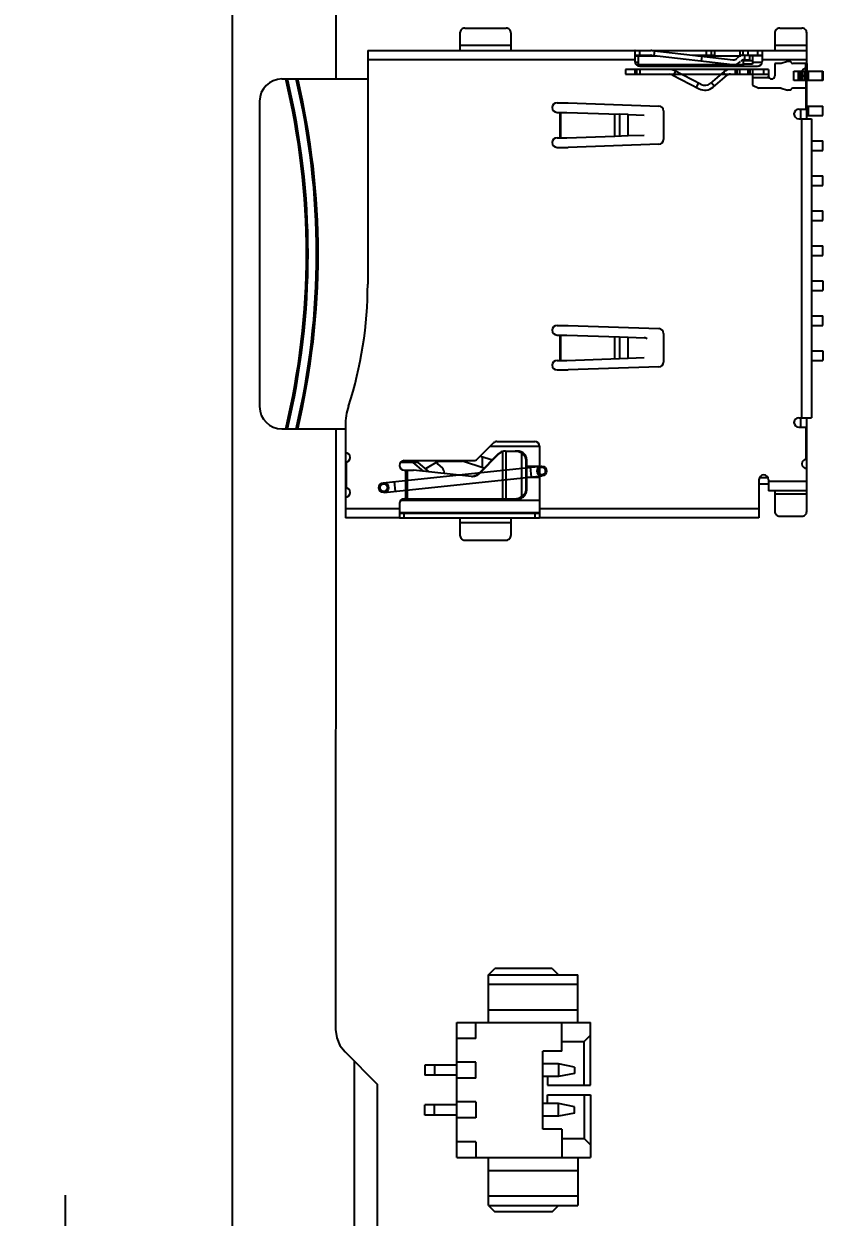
# Model space of a CAD drawing. Header units: inches. Extents: x 246 to 500, y -220 to -17.
# Drawn here: x 420.63 to 446.2, y -132.54 to -95.03 of the extents above; entities that cross this region are included whole.
import ezdxf

# ---------------------------------------------------------------- set-up
doc = ezdxf.new("R2010")
doc.units = ezdxf.units.IN
doc.header["$LTSCALE"] = 1.21
doc.header["$MEASUREMENT"] = 0
doc.header["$PDMODE"] = 3
doc.header["$PDSIZE"] = 0.3125
doc.layers.get('0').update_dxf_attribs({"linetype": 'CONTINUOUS'})
doc.layers.get('Defpoints').update_dxf_attribs({"linetype": 'CONTINUOUS'})
for name, color, linetype in [('DIM', 3, 'CONTINUOUS'), ('IMPORTED12', 7, 'CONTINUOUS'), ('IMPORTED13', 7, 'CONTINUOUS')]:
    doc.layers.add(name, color=color, linetype=linetype)
doc.styles.get("Standard").update_dxf_attribs({"font": 'txt', "width": 0.8})
doc.dimstyles.get("Standard").update_dxf_attribs({"dimtxt": 0.15625, "dimasz": 0.1875, "dimexe": 0.125, "dimexo": 0.0625, "dimgap": 0.09, "dimtad": 0, "dimtih": 1, "dimtoh": 1, "dimzin": 4, "dimdsep": 46, "dimtxsty": 'Standard', "dimblk": '_FILLED', "dimblk1": '_FILLED', "dimblk2": '_FILLED', "dimcen": 0.09, "dimazin": 1, "dimtp": 0.01, "dimtm": 0.01, "dimtfac": 1, "dimtofl": 0, "dimtmove": 0, "dimatfit": 3, "dimldrblk": '_FILLED', "dimfxl": 1, "dimtolj": 1, "dimtzin": 4, "dimarcsym": 0})

# ---------------------------------------------------------------- blocks, each defined once
blk = doc.blocks.new('_FILLED')
at = {"color": 0, "linetype": 'ByBlock'}
blk.add_solid([(0, 0), (-1, 0.167), (-1, -0.167)], dxfattribs=at)
blk = doc.blocks.new('*D59')
at = {"layer": 'Defpoints', "color": 0}
for p in [(421.943, -135.857), (430.84, -135.857), (430.94, -144.357)]:
    blk.add_point(p, dxfattribs=at)
at = {"layer": 'DIM', "color": 0, "lineweight": -2}
for p, q in [((421.943, -133.857), (421.943, -131.857)), ((430.777, -135.857), (421.818, -135.857)), ((430.877, -144.357), (421.818, -144.357)), ((421.943, -146.357), (421.943, -148.357))]:
    blk.add_line(p, q, dxfattribs=at)
at = {"layer": 'DIM', "color": 0, "lineweight": -2, "xscale": 2, "yscale": 2, "zscale": 2}
for p, rotation in [((421.943, -135.857), 270), ((421.943, -144.357), 90)]:
    blk.add_blockref('_FILLED', p, dxfattribs=dict(at, rotation=rotation))
at = {"layer": 'DIM', "color": 0, "insert": (421.943, -140.107), "char_height": 2, "attachment_point": 5, "rotation": 90}
blk.add_mtext('\\A1;8.50', dxfattribs=at)
blk = doc.blocks.new('*D61')
at = {"layer": 'Defpoints', "color": 0}
for p in [(433.44, -77.488), (433.44, -91.858), (457.69, -127.857)]:
    blk.add_point(p, dxfattribs=at)
at = {"layer": 'DIM', "color": 0, "lineweight": -2}
for p, q in [((433.44, -91.796), (433.44, -77.363)), ((435.44, -77.488), (442.275, -77.488)), ((455.69, -77.488), (448.855, -77.488)), ((457.69, -127.794), (457.69, -77.363))]:
    blk.add_line(p, q, dxfattribs=at)
at = {"layer": 'DIM', "color": 0, "lineweight": -2, "xscale": 2, "yscale": 2, "zscale": 2, "rotation": 180}
blk.add_blockref('_FILLED', (433.44, -77.488), dxfattribs=at)
at = {"layer": 'DIM', "color": 0, "lineweight": -2, "xscale": 2, "yscale": 2, "zscale": 2}
blk.add_blockref('_FILLED', (457.69, -77.488), dxfattribs=at)
at = {"layer": 'DIM', "color": 0, "insert": (445.565, -77.488), "char_height": 2, "attachment_point": 5}
blk.add_mtext('\\A1;24.25', dxfattribs=at)

msp = doc.modelspace()

# ---------------------------------------------------------------- linework, layer by layer
at = {"color": 7, "linetype": 'Continuous'}
for p, q in [((427.19, -168.079), (427.19, -87.639)), ((430.44, -89.859), (430.439, -96.759)), ((434.49, -95.159), (435.79, -95.159)), ((444.39, -95.159), (445.09, -95.159)), ((434.34, -95.309), (434.34, -95.846)), ((435.94, -95.309), (435.94, -95.846)), ((444.24, -95.309), (444.24, -95.846)), ((445.24, -98.009), (445.24, -95.309)), ((431.44, -95.859), (431.44, -103.209)), ((431.44, -95.859), (439.84, -95.859)), ((435.94, -95.711), (434.34, -95.711)), ((439.849, -95.859), (439.84, -95.863)), ((439.84, -95.863), (439.84, -96.209)), ((439.84, -96.029), (440.521, -96.029)), ((439.849, -95.859), (440.34, -95.859)), ((439.849, -96.009), (440.34, -96.009)), ((439.94, -96.029), (439.94, -96.309)), ((439.99, -96.009), (439.99, -95.859)), ((440.358, -96.01), (442.905, -96.307)), ((440.375, -95.859), (445.24, -95.859)), ((440.375, -95.861), (442.923, -96.158)), ((440.454, -95.87), (440.436, -96.019)), ((441.645, -96.009), (442.34, -96.009)), ((441.816, -96.029), (443.174, -96.029)), ((441.943, -96.043), (441.926, -96.192)), ((442.09, -96.009), (442.09, -95.859)), ((442.24, -95.859), (442.24, -96.009)), ((442.34, -95.859), (442.34, -96.029)), ((443.14, -95.859), (443.14, -96.029)), ((443.14, -96.009), (443.24, -96.009)), ((443.24, -96.009), (443.24, -95.859)), ((443.276, -96.009), (443.84, -96.009)), ((443.29, -96.159), (443.29, -96.009)), ((443.39, -95.859), (443.39, -96.009)), ((443.44, -96.009), (443.44, -96.159)), ((443.84, -96.029), (443.44, -96.029)), ((443.54, -96.029), (443.54, -96.289)), ((443.69, -95.859), (443.69, -96.009)), ((443.84, -95.859), (443.84, -96.209)), ((445.24, -95.711), (444.24, -95.711)), ((439.84, -96.159), (431.44, -96.159)), ((439.842, -96.229), (439.94, -96.229)), ((439.878, -96.309), (443.24, -96.309)), ((439.99, -96.359), (443.69, -96.359)), ((443.24, -96.189), (443.24, -96.359)), ((443.54, -96.189), (443.24, -96.189)), ((443.54, -96.289), (443.24, -96.289)), ((443.276, -96.159), (443.44, -96.159)), ((443.54, -96.229), (443.839, -96.229)), ((443.713, -96.355), (443.783, -96.326)), ((445.24, -96.159), (443.84, -96.159)), ((428.74, -96.759), (431.44, -96.759)), ((445.215, -96.707), (445.215, -97.709)), ((428.04, -97.459), (428.04, -107.059)), ((437.39, -97.509), (437.74, -97.509)), ((437.74, -97.509), (440.595, -97.609)), ((437.39, -97.809), (437.697, -97.809)), ((437.49, -98.609), (437.49, -97.809)), ((437.497, -97.809), (437.497, -98.609)), ((437.697, -97.809), (439.356, -97.868)), ((439.208, -98.555), (439.208, -97.863)), ((439.356, -97.868), (439.356, -98.549)), ((439.623, -97.878), (439.356, -97.868)), ((439.623, -98.54), (439.623, -97.878)), ((439.623, -97.878), (440.135, -97.896)), ((440.74, -97.759), (440.74, -98.659)), ((444.99, -97.709), (445.24, -97.709)), ((445.04, -97.709), (445.04, -98.009)), ((445.24, -97.609), (445.743, -97.609)), ((445.24, -97.909), (445.743, -97.909)), ((445.295, -97.909), (445.295, -97.609)), ((445.743, -97.909), (445.743, -97.609)), ((444.99, -98.009), (445.39, -98.009)), ((445.09, -107.409), (445.09, -98.009)), ((445.39, -98.009), (445.39, -107.409)), ((437.39, -98.609), (437.697, -98.609)), ((437.697, -98.609), (439.208, -98.555)), ((439.208, -98.555), (439.623, -98.54)), ((439.623, -98.54), (440.135, -98.521)), ((437.39, -98.909), (437.74, -98.909)), ((440.595, -98.809), (437.74, -98.909)), ((445.39, -98.709), (445.743, -98.709)), ((445.39, -99.009), (445.743, -99.009)), ((445.743, -99.009), (445.743, -98.709)), ((445.39, -99.809), (445.743, -99.809)), ((445.39, -100.109), (445.743, -100.109)), ((445.743, -100.109), (445.743, -99.809)), ((445.39, -100.909), (445.743, -100.909)), ((445.743, -101.209), (445.743, -100.909)), ((445.39, -101.209), (445.743, -101.209)), ((445.39, -102.009), (445.743, -102.009)), ((445.743, -102.309), (445.743, -102.009)), ((445.39, -102.309), (445.743, -102.309)), ((445.39, -103.109), (445.743, -103.109)), ((445.743, -103.109), (445.743, -103.409)), ((445.39, -103.409), (445.743, -103.409)), ((445.39, -104.209), (445.743, -104.209)), ((445.743, -104.509), (445.743, -104.209)), ((437.39, -104.509), (437.74, -104.509)), ((437.74, -104.509), (440.595, -104.609)), ((445.39, -104.509), (445.743, -104.509)), ((437.39, -104.809), (437.697, -104.809)), ((437.49, -105.609), (437.49, -104.809)), ((437.497, -104.809), (437.497, -105.609)), ((437.697, -104.809), (439.356, -104.868)), ((439.208, -105.555), (439.208, -104.863)), ((439.356, -104.868), (439.356, -105.549)), ((439.356, -104.868), (439.623, -104.878)), ((439.623, -105.54), (439.623, -104.878)), ((439.623, -104.878), (440.135, -104.896)), ((440.74, -104.759), (440.74, -105.659)), ((445.39, -105.309), (445.743, -105.309)), ((445.743, -105.309), (445.743, -105.609)), ((437.39, -105.609), (437.697, -105.609)), ((437.697, -105.609), (439.356, -105.549)), ((439.356, -105.549), (439.623, -105.54)), ((439.623, -105.54), (440.135, -105.521)), ((445.39, -105.609), (445.743, -105.609)), ((437.39, -105.909), (437.74, -105.909)), ((440.595, -105.809), (437.74, -105.909)), ((430.74, -107.659), (430.74, -110.559)), ((444.99, -107.409), (445.39, -107.409)), ((445.04, -107.409), (445.04, -107.709)), ((445.24, -110.359), (445.24, -107.409)), ((428.74, -107.759), (430.74, -107.759)), ((430.436, -107.759), (430.432, -126.644)), ((444.99, -107.709), (445.24, -107.709)), ((445.215, -107.709), (445.215, -108.711)), ((434.884, -108.715), (435.396, -108.203)), ((435.29, -108.309), (436.84, -108.309)), ((435.502, -108.159), (436.69, -108.159)), ((436.84, -108.309), (436.84, -110.554)), ((432.59, -108.759), (434.778, -108.759)), ((433.648, -108.785), (433.255, -109.013)), ((433.673, -108.779), (434.414, -108.779)), ((433.84, -108.779), (433.84, -108.759)), ((435.094, -109), (434.414, -108.779)), ((435.543, -108.546), (434.925, -109.171)), ((435.565, -108.546), (434.947, -109.171)), ((434.981, -108.618), (435.362, -108.729)), ((435.04, -108.635), (435.04, -108.982)), ((435.543, -108.546), (435.565, -108.546)), ((435.663, -108.473), (435.71, -108.462)), ((435.685, -109.959), (435.685, -108.473)), ((435.773, -108.459), (436.147, -108.459)), ((435.778, -108.459), (435.778, -109.959)), ((436.28, -109.881), (436.28, -108.536)), ((436.421, -109.659), (436.421, -108.759)), ((436.44, -108.759), (436.421, -108.759)), ((436.44, -109.659), (436.44, -108.759)), ((430.77, -109.612), (430.77, -108.806)), ((433.023, -108.819), (432.473, -108.819)), ((432.59, -109.059), (432.882, -109.059)), ((432.64, -109.959), (432.64, -109.059)), ((432.684, -109.059), (432.684, -109.959)), ((433.194, -109.093), (432.868, -108.819)), ((434.706, -109.257), (432.882, -109.059)), ((433.369, -109.109), (433.023, -108.819)), ((433.641, -108.867), (433.783, -108.986)), ((434.947, -109.171), (434.925, -109.171)), ((436.44, -108.929), (436.84, -108.929)), ((436.84, -109.289), (436.44, -109.289)), ((443.74, -109.359), (443.74, -110.559)), ((443.74, -109.489), (444.04, -109.489)), ((443.758, -109.289), (444.023, -109.289)), ((444.04, -109.359), (444.04, -109.709)), ((444.04, -109.409), (445.24, -109.409)), ((436.421, -109.659), (436.44, -109.659)), ((445.24, -109.709), (444.04, -109.709)), ((444.24, -109.709), (444.24, -110.359)), ((444.24, -109.807), (445.24, -109.807)), ((430.74, -110.259), (432.44, -110.259)), ((432.44, -110.109), (432.44, -110.554)), ((436.84, -110.009), (432.481, -110.009)), ((432.59, -109.959), (436.147, -109.959)), ((436.84, -110.259), (443.74, -110.259)), ((432.44, -110.559), (430.74, -110.559)), ((432.44, -110.389), (436.84, -110.389)), ((432.44, -110.554), (432.449, -110.559)), ((432.444, -110.408), (432.449, -110.409)), ((432.449, -110.409), (436.832, -110.409)), ((432.449, -110.559), (436.832, -110.559)), ((432.59, -110.559), (432.59, -110.409)), ((433.14, -110.389), (433.14, -110.409)), ((434.34, -110.571), (434.34, -111.109)), ((435.94, -110.571), (435.94, -111.109)), ((436.69, -110.409), (436.69, -110.559)), ((436.832, -110.559), (436.84, -110.554)), ((443.74, -110.559), (436.84, -110.559)), ((444.39, -110.509), (445.09, -110.509)), ((434.34, -110.706), (435.94, -110.706)), ((434.49, -111.259), (435.79, -111.259)), ((435.24, -124.924), (435.44, -124.724)), ((435.24, -126.424), (435.24, -124.924)), ((435.24, -124.924), (438.04, -124.924)), ((437.24, -124.724), (435.44, -124.724)), ((437.24, -124.724), (437.44, -124.924)), ((438.04, -126.424), (438.04, -124.924)), ((435.24, -125.224), (438.04, -125.224)), ((435.24, -126.024), (438.04, -126.024)), ((434.24, -130.674), (434.24, -126.424)), ((434.24, -126.424), (438.44, -126.424)), ((434.84, -126.924), (434.84, -126.424)), ((437.54, -127.324), (437.54, -126.424)), ((438.44, -128.399), (438.44, -126.424)), ((430.432, -126.644), (430.466, -126.905)), ((430.466, -126.905), (430.567, -127.149)), ((430.567, -127.149), (430.733, -127.351)), ((434.84, -126.924), (434.24, -126.924)), ((437.54, -127.024), (438.24, -127.024)), ((438.44, -126.824), (438.24, -127.024)), ((438.24, -128.399), (438.24, -127.024)), ((430.733, -127.351), (431.74, -128.359)), ((436.94, -129.774), (436.94, -127.324)), ((437.54, -127.324), (436.94, -127.324)), ((431.01, -127.629), (431.01, -134.859)), ((433.24, -127.764), (433.24, -128.084)), ((434.24, -127.764), (433.24, -127.764)), ((433.54, -127.764), (433.54, -128.084)), ((434.84, -127.674), (434.24, -127.674)), ((434.84, -128.174), (434.84, -127.674)), ((437.44, -127.724), (436.94, -127.724)), ((437.44, -127.724), (437.44, -128.124)), ((437.94, -127.824), (437.44, -127.724)), ((437.94, -127.824), (437.94, -128.024)), ((434.24, -128.084), (433.24, -128.084)), ((434.84, -128.174), (434.24, -128.174)), ((437.44, -128.124), (436.94, -128.124)), ((437.09, -128.124), (437.09, -128.399)), ((437.94, -128.024), (437.44, -128.124)), ((431.74, -128.359), (431.74, -134.109)), ((437.09, -128.399), (438.44, -128.399)), ((433.24, -129.334), (433.24, -129.014)), ((434.24, -129.014), (433.24, -129.014)), ((433.54, -129.334), (433.54, -129.014)), ((434.84, -128.924), (434.24, -128.924)), ((434.84, -128.924), (434.84, -129.424)), ((437.44, -128.974), (436.94, -128.974)), ((437.09, -128.974), (437.09, -128.699)), ((437.09, -128.699), (438.44, -128.699)), ((437.44, -129.374), (437.44, -128.974)), ((437.94, -129.074), (437.44, -128.974)), ((438.24, -128.699), (438.24, -130.074)), ((438.44, -128.699), (438.44, -130.674)), ((434.24, -129.334), (433.24, -129.334)), ((434.84, -129.424), (434.24, -129.424)), ((437.44, -129.374), (436.94, -129.374)), ((437.94, -129.274), (437.44, -129.374)), ((437.94, -129.274), (437.94, -129.074)), ((437.54, -129.774), (436.94, -129.774)), ((437.54, -129.774), (437.54, -130.674)), ((434.84, -130.174), (434.24, -130.174)), ((434.84, -130.174), (434.84, -130.674)), ((437.54, -130.074), (438.24, -130.074)), ((438.44, -130.274), (438.24, -130.074)), ((434.24, -130.674), (438.44, -130.674)), ((435.24, -132.174), (435.24, -130.674)), ((438.04, -130.674), (438.04, -132.174)), ((435.24, -131.074), (438.04, -131.074)), ((435.24, -131.874), (438.04, -131.874)), ((435.24, -132.174), (435.44, -132.374)), ((435.24, -132.174), (438.04, -132.174)), ((437.24, -132.374), (435.44, -132.374)), ((437.24, -132.374), (437.44, -132.174))]:
    msp.add_line(p, q, dxfattribs=at)
for centre, radius, start, end in [((440.34, -96.159), 0.3, 83.3518, 90), ((440.34, -96.159), 0.15, 83.3518, 90), ((443.276, -96.309), 0.3, 90, 138.1897), ((439.99, -96.209), 0.15, 180, 270), ((442.94, -96.009), 0.3, 263.3518, 318.1897), ((442.94, -96.009), 0.15, 263.3518, 318.1897), ((443.276, -96.309), 0.15, 90, 138.1897), ((443.69, -96.209), 0.15, 270, 0), ((445.24, -96.559), 0.15, 90, 270), ((428.74, -97.459), 0.7, 90, 180), ((405.927, -102.259), 23.586, 346.5149, 13.4851), ((405.927, -102.259), 23.636, 346.5443, 13.4557), ((405.927, -102.259), 23.904, 346.6975, 13.3025), ((405.927, -102.259), 23.953, 346.7254, 13.2746), ((437.39, -97.659), 0.15, 90, 270), ((440.59, -97.759), 0.15, 0, 87.9941), ((444.99, -97.859), 0.15, 90, 270), ((437.39, -98.759), 0.15, 90, 270), ((440.59, -98.659), 0.15, 272.0059, 0), ((418.94, -103.209), 12.5, 342.1242, 0), ((437.39, -104.659), 0.15, 90, 270), ((440.59, -104.759), 0.15, 0, 87.9941), ((437.39, -105.759), 0.15, 90, 270), ((440.59, -105.659), 0.15, 272.0059, 0), ((428.74, -107.059), 0.7, 180, 270), ((432.74, -107.659), 2, 162.1242, 180), ((444.99, -107.559), 0.15, 90, 270), ((435.502, -108.309), 0.15, 90, 135), ((436.69, -108.309), 0.15, 0, 90), ((430.74, -108.659), 0.15, 270, 90), ((432.59, -108.909), 0.15, 90, 270), ((433.673, -108.829), 0.05, 90, 230), ((434.778, -108.609), 0.15, 270, 315), ((445.24, -108.859), 0.15, 90, 270), ((433.68, -109.109), 0.16, 340.5101, 50), ((434.737, -108.967), 0.291, 263.799, 267.2141), ((434.737, -108.964), 0.294, 267.2123, 269.9236), ((443.89, -109.359), 0.15, 0, 180), ((430.74, -109.759), 0.15, 270, 90), ((432.59, -110.109), 0.15, 90, 180)]:
    msp.add_arc(centre, radius, start, end, dxfattribs=at)
for points, knots in [([(434.49, -95.159), (434.471, -95.159), (434.431, -95.166), (434.381, -95.2), (434.348, -95.25), (434.34, -95.289), (434.34, -95.309)], [0, 0, 0, 0, 0.250028, 0.500027, 0.750011, 1, 1, 1, 1]), ([(435.94, -95.309), (435.94, -95.289), (435.932, -95.25), (435.899, -95.2), (435.849, -95.166), (435.81, -95.159), (435.79, -95.159)], [0, 0, 0, 0, 0.249993, 0.499977, 0.749976, 1, 1, 1, 1]), ([(444.39, -95.159), (444.371, -95.159), (444.331, -95.166), (444.281, -95.2), (444.248, -95.25), (444.24, -95.289), (444.24, -95.309)], [0, 0, 0, 0, 0.250028, 0.500027, 0.750011, 1, 1, 1, 1]), ([(445.24, -95.309), (445.24, -95.289), (445.232, -95.25), (445.199, -95.2), (445.149, -95.166), (445.11, -95.159), (445.09, -95.159)], [0, 0, 0, 0, 0.249993, 0.499977, 0.749976, 1, 1, 1, 1]), ([(434.328, -95.859), (434.331, -95.859), (434.339, -95.857), (434.34, -95.85), (434.34, -95.846)], [0, 0, 0, 0, 0.500222, 1, 1, 1, 1]), ([(435.94, -95.846), (435.94, -95.85), (435.942, -95.857), (435.949, -95.859), (435.953, -95.859)], [0, 0, 0, 0, 0.499992, 1, 1, 1, 1]), ([(440.229, -104.934), (440.216, -104.922), (440.187, -104.904), (440.152, -104.896), (440.135, -104.896)], [0, 0, 0, 0, 0.500158, 1, 1, 1, 1]), ([(435.663, -108.473), (435.641, -108.48), (435.597, -108.5), (435.56, -108.53), (435.543, -108.546)], [0, 0, 0, 0, 0.499423, 1, 1, 1, 1]), ([(435.685, -108.473), (435.663, -108.48), (435.619, -108.5), (435.582, -108.53), (435.565, -108.546)], [0, 0, 0, 0, 0.499423, 1, 1, 1, 1]), ([(435.773, -108.459), (435.766, -108.459), (435.736, -108.46), (435.707, -108.466), (435.685, -108.473)], [0, 0, 0, 0, 0.240538, 1, 1, 1, 1]), ([(436.28, -108.536), (436.253, -108.51), (436.186, -108.471), (436.109, -108.459), (436.071, -108.459)], [0, 0, 0, 0, 0.49498, 1, 1, 1, 1]), ([(436.44, -108.759), (436.44, -108.719), (436.427, -108.64), (436.364, -108.538), (436.264, -108.472), (436.186, -108.459), (436.147, -108.459)], [0, 0, 0, 0, 0.253711, 0.502013, 0.748604, 1, 1, 1, 1]), ([(436.421, -108.759), (436.421, -108.735), (436.413, -108.689), (436.381, -108.627), (436.335, -108.575), (436.299, -108.548), (436.28, -108.536)], [0, 0, 0, 0, 0.255632, 0.507852, 0.755794, 1, 1, 1, 1]), ([(434.925, -109.171), (434.901, -109.196), (434.842, -109.237), (434.772, -109.255), (434.737, -109.258)], [0, 0, 0, 0, 0.500639, 1, 1, 1, 1]), ([(434.947, -109.171), (434.92, -109.198), (434.854, -109.243), (434.776, -109.259), (434.737, -109.259)], [0, 0, 0, 0, 0.500643, 1, 1, 1, 1]), ([(436.071, -109.959), (436.109, -109.959), (436.186, -109.947), (436.253, -109.907), (436.28, -109.881)], [0, 0, 0, 0, 0.505024, 1, 1, 1, 1]), ([(436.147, -109.959), (436.186, -109.959), (436.264, -109.945), (436.364, -109.879), (436.427, -109.777), (436.44, -109.698), (436.44, -109.659)], [0, 0, 0, 0, 0.251396, 0.497989, 0.746291, 1, 1, 1, 1]), ([(436.28, -109.881), (436.299, -109.869), (436.335, -109.842), (436.381, -109.791), (436.413, -109.729), (436.421, -109.682), (436.421, -109.659)], [0, 0, 0, 0, 0.244206, 0.492148, 0.744368, 1, 1, 1, 1]), ([(436.832, -110.409), (436.834, -110.409), (436.839, -110.408), (436.84, -110.402), (436.84, -110.4)], [0, 0, 0, 0, 0.499989, 1, 1, 1, 1]), ([(444.24, -110.359), (444.24, -110.378), (444.248, -110.418), (444.281, -110.467), (444.331, -110.501), (444.371, -110.509), (444.39, -110.509)], [0, 0, 0, 0, 0.249993, 0.499977, 0.749976, 1, 1, 1, 1]), ([(445.09, -110.509), (445.11, -110.509), (445.149, -110.501), (445.199, -110.467), (445.232, -110.418), (445.24, -110.378), (445.24, -110.359)], [0, 0, 0, 0, 0.250028, 0.500027, 0.750011, 1, 1, 1, 1]), ([(434.34, -111.109), (434.34, -111.128), (434.348, -111.168), (434.381, -111.217), (434.431, -111.251), (434.471, -111.259), (434.49, -111.259)], [0, 0, 0, 0, 0.249993, 0.499977, 0.749976, 1, 1, 1, 1]), ([(435.79, -111.259), (435.81, -111.259), (435.849, -111.251), (435.899, -111.217), (435.932, -111.168), (435.94, -111.128), (435.94, -111.109)], [0, 0, 0, 0, 0.250028, 0.500027, 0.750011, 1, 1, 1, 1])]:
    msp.add_open_spline(points, degree=3, knots=knots, dxfattribs=at)
at = {"layer": 'IMPORTED12', "color": 6, "linetype": 'Continuous'}
for p, q in [((444.24, -96.269), (444.24, -96.659)), ((444.44, -96.269), (444.24, -96.269)), ((444.64, -96.209), (444.44, -96.269)), ((444.74, -96.209), (444.64, -96.209)), ((445.24, -96.269), (444.8, -96.269)), ((445.21, -96.509), (445.21, -96.269)), ((445.24, -96.269), (445.24, -96.509)), ((439.54, -96.459), (439.54, -96.609)), ((444.04, -96.459), (439.54, -96.459)), ((439.54, -96.609), (444.04, -96.609)), ((439.84, -96.459), (439.84, -96.609)), ((439.89, -96.459), (439.89, -96.609)), ((439.99, -96.459), (439.99, -96.609)), ((441.009, -96.625), (441.856, -97.064)), ((441.057, -96.65), (441.126, -96.517)), ((441.925, -96.931), (441.078, -96.492)), ((442.648, -96.528), (442.2, -96.901)), ((442.296, -97.016), (442.744, -96.643)), ((442.623, -96.549), (442.719, -96.664)), ((442.99, -96.459), (442.99, -96.609)), ((443.05, -96.609), (443.05, -96.459)), ((443.13, -96.459), (443.13, -96.609)), ((443.14, -96.609), (443.14, -96.459)), ((443.396, -96.609), (443.396, -96.459)), ((443.465, -96.609), (443.465, -96.459)), ((443.54, -96.459), (443.54, -96.949)), ((443.54, -96.709), (444.04, -96.709)), ((443.89, -96.609), (443.89, -96.459)), ((444.04, -96.459), (444.04, -96.709)), ((444.84, -96.809), (444.84, -96.509)), ((444.84, -96.509), (445.743, -96.509)), ((444.97, -96.509), (444.97, -96.809)), ((445.038, -96.509), (445.038, -96.809)), ((445.1, -96.509), (445.1, -96.809)), ((445.168, -96.509), (445.168, -96.809)), ((445.292, -96.809), (445.292, -96.509)), ((445.295, -96.809), (445.295, -96.509)), ((445.74, -96.809), (445.74, -96.509)), ((445.743, -96.509), (445.743, -96.809)), ((441.836, -96.885), (441.768, -97.018)), ((442.334, -96.984), (442.239, -96.869)), ((443.54, -96.949), (443.74, -97.049)), ((444.44, -97.049), (443.74, -97.049)), ((444.44, -97.049), (444.64, -97.109)), ((444.74, -97.109), (444.64, -97.109)), ((445.24, -97.049), (444.8, -97.049)), ((445.743, -96.809), (444.84, -96.809)), ((445.21, -96.809), (445.21, -97.049)), ((445.24, -97.049), (445.24, -96.809))]:
    msp.add_line(p, q, dxfattribs=at)
at = {"layer": 'IMPORTED12', "color": 7, "linetype": 'Continuous'}
for p, q in [((444.041, -96.673), (444.04, -96.709)), ((444.04, -96.709), (444.041, -96.674))]:
    msp.add_line(p, q, dxfattribs=at)
at = {"layer": 'IMPORTED12', "color": 6, "linetype": 'Continuous'}
for centre, radius, start, end in [((444.8, -96.209), 0.06, 180, 270), ((440.94, -96.759), 0.3, 62.6367, 90), ((440.94, -96.759), 0.15, 62.6367, 90), ((442.84, -96.759), 0.3, 90, 129.7507), ((442.84, -96.759), 0.15, 90, 129.7507), ((444.14, -96.659), 0.1, 180.0312, 0), ((442.04, -96.709), 0.4, 242.6367, 309.7507), ((442.04, -96.709), 0.25, 242.6367, 309.7507), ((444.8, -97.109), 0.06, 90, 180)]:
    msp.add_arc(centre, radius, start, end, dxfattribs=at)
at = {"layer": 'IMPORTED13', "color": 6, "linetype": 'Continuous'}
for p, q in [((431.925, -109.459), (436.897, -108.937)), ((436.549, -108.973), (436.58, -109.272)), ((431.956, -109.758), (436.928, -109.235)), ((432.273, -109.423), (432.304, -109.721))]:
    msp.add_line(p, q, dxfattribs=at)
at = {"layer": 'IMPORTED13', "color": 7, "linetype": 'Continuous'}
for p, q in [((436.793, -109.099), (436.794, -109.106)), ((437.032, -109.073), (437.031, -109.066))]:
    msp.add_line(p, q, dxfattribs=at)
at = {"layer": 'IMPORTED13', "color": 6, "linetype": 'Continuous'}
for centre in [(436.913, -109.086), (431.94, -109.609)]:
    msp.add_circle(centre, 0.15, dxfattribs=at)
at = {"layer": 'IMPORTED13', "color": 7, "linetype": 'Continuous'}
for centre in [(436.913, -109.086), (431.94, -109.609)]:
    msp.add_circle(centre, 0.12, dxfattribs=at)
for centre, start, end in [((431.939, -109.609), 185.8737, 190.3793), ((431.942, -109.608), 5.8737, 10.3793)]:
    msp.add_arc(centre, 0.119, start, end, dxfattribs=at)
for points, knots in [([(436.913, -108.966), (436.9, -108.966), (436.873, -108.97), (436.837, -108.99), (436.81, -109.021), (436.794, -109.058), (436.792, -109.085), (436.793, -109.099)], [0, 0, 0, 0, 0.198883, 0.399774, 0.600434, 0.801321, 1, 1, 1, 1]), ([(436.794, -109.103), (436.794, -109.103), (436.793, -109.098), (436.794, -109.102), (436.794, -109.103)], [0, 0, 0, 0, 0.492195, 1, 1, 1, 1]), ([(436.794, -109.106), (436.797, -109.119), (436.806, -109.146), (436.834, -109.179), (436.871, -109.201), (436.899, -109.206), (436.913, -109.206)], [0, 0, 0, 0, 0.24866, 0.499881, 0.751141, 1, 1, 1, 1]), ([(437.031, -109.066), (437.029, -109.053), (437.019, -109.026), (436.992, -108.993), (436.955, -108.971), (436.927, -108.966), (436.913, -108.966)], [0, 0, 0, 0, 0.24866, 0.499881, 0.751141, 1, 1, 1, 1]), ([(436.913, -109.206), (436.926, -109.206), (436.953, -109.202), (436.989, -109.182), (437.016, -109.151), (437.032, -109.114), (437.033, -109.087), (437.032, -109.073)], [0, 0, 0, 0, 0.198883, 0.399774, 0.600434, 0.801321, 1, 1, 1, 1]), ([(437.032, -109.069), (437.032, -109.069), (437.032, -109.074), (437.032, -109.07), (437.032, -109.069)], [0, 0, 0, 0, 0.492195, 1, 1, 1, 1]), ([(432.058, -109.587), (432.055, -109.573), (432.045, -109.544), (432.015, -109.511), (431.974, -109.491), (431.929, -109.486), (431.885, -109.499), (431.849, -109.526), (431.826, -109.564), (431.82, -109.594), (431.82, -109.609)], [0, 0, 0, 0, 0.124085, 0.249574, 0.374873, 0.50021, 0.625548, 0.750847, 0.876305, 1, 1, 1, 1]), ([(431.822, -109.63), (431.825, -109.645), (431.836, -109.673), (431.866, -109.706), (431.906, -109.727), (431.951, -109.731), (431.995, -109.718), (432.031, -109.691), (432.055, -109.653), (432.06, -109.623), (432.06, -109.609)], [0, 0, 0, 0, 0.124085, 0.249574, 0.374873, 0.50021, 0.625548, 0.750847, 0.876305, 1, 1, 1, 1])]:
    msp.add_open_spline(points, degree=3, knots=knots, dxfattribs=at)

# ---------------------------------------------------------------- dimensions: what is measured, and where the dimension line sits
at = {"layer": 'DIM'}
dim = msp.add_linear_dim(base=(433.44, -77.488), p1=(457.69, -127.857), p2=(433.44, -91.858), dimstyle='Standard', override={"dimtxt": 2, "dimasz": 2, "dimtih": 0, "dimtoh": 0, "dimzin": 0, "dimcen": 0.198, "dimadec": 0, "dimazin": 0, "dimtp": 0, "dimtm": 0, "dimtdec": 4, "dimtzin": 0}, dxfattribs=at)
dim.commit()
dim.dimension.update_dxf_attribs({"geometry": '*D61', "text_midpoint": (445.565, -77.488)})
dim = msp.add_linear_dim(base=(421.943, -135.857), p1=(430.94, -144.357), p2=(430.84, -135.857), angle=90, dimstyle='Standard', override={"dimtxt": 2, "dimasz": 2, "dimtih": 0, "dimtoh": 0, "dimzin": 0, "dimcen": 0.198, "dimadec": 0, "dimazin": 0, "dimtp": 0, "dimtm": 0, "dimtdec": 4, "dimtzin": 0}, dxfattribs=at)
dim.commit()
dim.dimension.update_dxf_attribs({"geometry": '*D59', "text_midpoint": (421.943, -140.107)})

doc.saveas('drawing.dxf')
